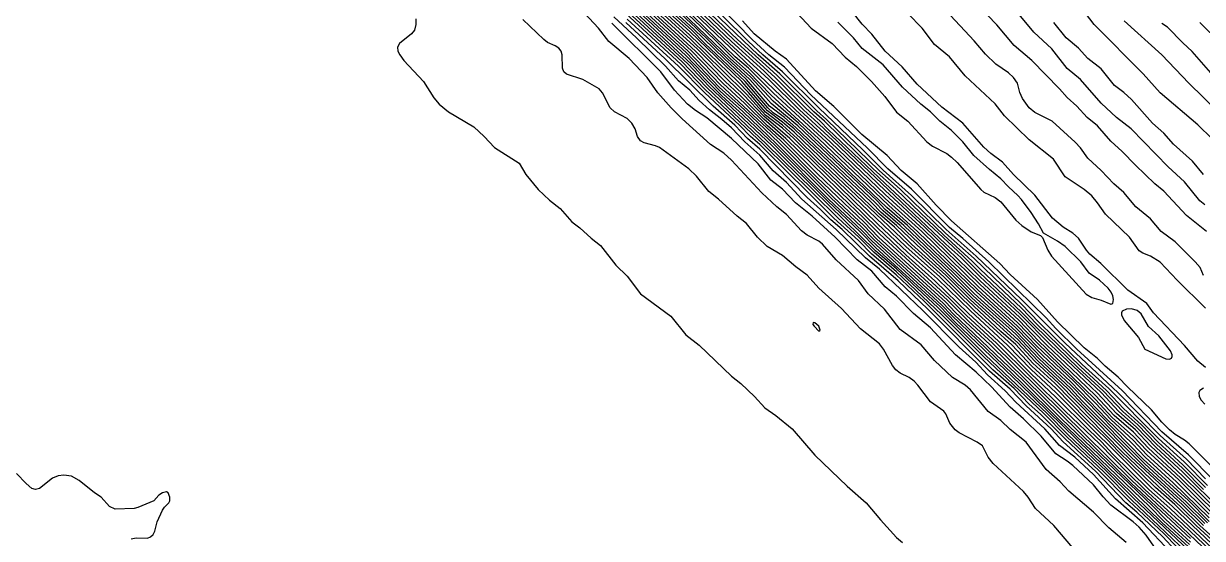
# Model space of a CAD drawing. Extents: x 474277 to 475042, y 254928 to 255625.
# Drawn here: x 474647.11 to 474694.77, y 255466.34 to 255487.14 of the extents above; entities that cross this region are included whole.
import ezdxf

# ---------------------------------------------------------------- set-up
doc = ezdxf.new("R2010")
doc.units = 0
doc.header["$MEASUREMENT"] = 0
doc.layers.add('BaseMapV2_DTM_export_MonNov09090547073261 — entities', color=1, linetype='CONTINUOUS')

msp = doc.modelspace()

# ---------------------------------------------------------------- linework, layer by layer
at = {"layer": 'BaseMapV2_DTM_export_MonNov09090547073261 — entities', "color": 15, "linetype": 'Continuous', "true_color": 0xb7484b}
for points in [[(474695.589, 255467.433, 92), (474693.979, 255469.013, 92), (474692.905, 255470.013, 92), (474692.089, 255470.85, 92), (474691.389, 255471.463, 92), (474690.674, 255472.23, 92), (474688.644, 255474.147, 92), (474687.385, 255475.414, 92), (474685.774, 255476.917, 92), (474685.008, 255477.687, 92), (474684.394, 255478.235, 92), (474679.24, 255483.118, 92), (474678.64, 255483.654, 92), (474677.033, 255485.238, 92), (474675.732, 255486.415, 92), (474672.509, 255489.492, 92), (474660.471, 255501.368, 92), (474654.681, 255506.734, 92), (474653.877, 255507.387, 92), (474652.976, 255508.421, 92), (474651.339, 255510.031, 92), (474649.794, 255511.488, 92), (474648.05, 255513.208, 92), (474646.341, 255514.785, 92)], [(474694.817, 255468.319, 92.25), (474693.979, 255469.163, 92.25), (474692.904, 255470.159, 92.25), (474692.158, 255470.926, 92.25), (474691.552, 255471.463, 92.25), (474690.758, 255472.303, 92.25), (474689.752, 255473.227, 92.25), (474688.01, 255474.913, 92.25), (474687.461, 255475.486, 92.25), (474685.774, 255477.069, 92.25), (474685.084, 255477.76, 92.25), (474681.941, 255480.685, 92.25), (474679.64, 255482.867, 92.25), (474679.334, 255483.189, 92.25), (474678.728, 255483.731, 92.25), (474677.493, 255484.963, 92.25), (474675.811, 255486.492, 92.25), (474672.049, 255490.084, 92.25)], [(474694.894, 255468.396, 92.5), (474693.979, 255469.318, 92.5), (474692.977, 255470.236, 92.5), (474692.309, 255470.926, 92.5), (474691.602, 255471.579, 92.5), (474690.912, 255472.309, 92.5), (474689.838, 255473.287, 92.5), (474688.086, 255474.99, 92.5), (474687.461, 255475.638, 92.5), (474685.787, 255477.214, 92.5), (474685.468, 255477.548, 92.5), (474684.318, 255478.592, 92.5), (474682.389, 255480.434, 92.5), (474681.464, 255481.278, 92.5), (474679.487, 255483.198, 92.5), (474679.054, 255483.578, 92.5), (474677.57, 255485.05, 92.5), (474675.98, 255486.492, 92.5), (474672.126, 255490.159, 92.5)], [(474694.976, 255466.965, 90.25), (474694.132, 255467.809, 90.25), (474692.445, 255469.348, 90.25), (474689.915, 255471.9, 90.25), (474689.455, 255472.398, 90.25), (474688.159, 255473.61, 90.25), (474687.231, 255474.589, 90.25), (474685.505, 255476.14, 90.25), (474684.548, 255477.098, 90.25), (474682.557, 255478.977, 90.25), (474681.864, 255479.57, 90.25), (474681.555, 255479.897, 90.25), (474678.337, 255482.948, 90.25), (474677.877, 255483.346, 90.25), (474677.274, 255483.808, 90.25), (474676.343, 255484.881, 90.25), (474675.428, 255485.725, 90.25), (474674.196, 255486.931, 90.25), (474671.897, 255489.022, 90.25)], [(474695.464, 255467.399, 91.75), (474693.979, 255468.862, 91.75), (474692.675, 255470.084, 91.75), (474692.062, 255470.723, 91.75), (474691.295, 255471.392, 91.75), (474690.528, 255472.212, 91.75), (474688.487, 255474.147, 91.75), (474687.385, 255475.269, 91.75), (474685.774, 255476.766, 91.75), (474683.551, 255478.917, 91.75), (474681.941, 255480.391, 91.75), (474679.817, 255482.428, 91.75), (474678.481, 255483.654, 91.75), (474677.235, 255484.881, 91.75), (474675.655, 255486.338, 91.75), (474672.509, 255489.335, 91.75)], [(474696.126, 255465.397, 89.25), (474694.521, 255466.862, 89.25), (474693.654, 255467.706, 89.25), (474692.875, 255468.396, 89.25), (474691.374, 255469.853, 89.25), (474690.912, 255470.351, 89.25), (474690.074, 255471.156, 89.25), (474688.842, 255472.41, 89.25), (474687.874, 255473.303, 89.25), (474687.083, 255474.147, 89.25), (474685.544, 255475.547, 89.25), (474684.154, 255476.907, 89.25), (474682.783, 255478.134, 89.25), (474679.169, 255481.584, 89.25), (474678.245, 255482.504, 89.25), (474677.8, 255482.91, 89.25), (474677.11, 255483.445, 89.25), (474676.343, 255484.289, 89.25), (474675.357, 255485.265, 89.25), (474674.089, 255486.492, 89.25), (474671.589, 255488.788, 89.25)], [(474696.281, 255465.406, 89.5), (474694.672, 255466.862, 89.5), (474693.902, 255467.618, 89.5), (474692.982, 255468.447, 89.5), (474691.518, 255469.853, 89.5), (474688.803, 255472.613, 89.5), (474687.921, 255473.422, 89.5), (474687.231, 255474.173, 89.5), (474686.618, 255474.703, 89.5), (474685.083, 255476.14, 89.5), (474684.312, 255476.907, 89.5), (474682.873, 255478.21, 89.5), (474679.241, 255481.661, 89.5), (474678.391, 255482.504, 89.5), (474677.8, 255483.039, 89.5), (474677.11, 255483.561, 89.5), (474676.42, 255484.36, 89.5), (474675.986, 255484.805, 89.5), (474674.043, 255486.679, 89.5), (474671.642, 255488.868, 89.5)], [(474694.813, 255466.862, 89.75), (474693.979, 255467.684, 89.75), (474691.889, 255469.623, 89.75), (474688.954, 255472.613, 89.75), (474687.998, 255473.498, 89.75), (474687.308, 255474.248, 89.75), (474685.391, 255475.982, 89.75), (474684.394, 255476.972, 89.75), (474683.014, 255478.232, 89.75), (474682.324, 255478.91, 89.75), (474681.711, 255479.445, 89.75), (474678.26, 255482.757, 89.75), (474677.8, 255483.163, 89.75), (474677.187, 255483.609, 89.75), (474676.145, 255484.805, 89.75), (474674.043, 255486.818, 89.75), (474671.743, 255488.902, 89.75)], [(474694.865, 255466.939, 90), (474694.055, 255467.747, 90), (474692.445, 255469.219, 90), (474689.992, 255471.682, 90), (474689.331, 255472.383, 90), (474688.101, 255473.533, 90), (474687.308, 255474.384, 90), (474685.444, 255476.064, 90), (474684.471, 255477.037, 90), (474682.406, 255478.977, 90), (474681.78, 255479.514, 90), (474681.41, 255479.897, 90), (474678.26, 255482.888, 90), (474677.8, 255483.284, 90), (474677.417, 255483.54, 90), (474677.197, 255483.731, 90), (474676.29, 255484.805, 90), (474674.656, 255486.335, 90), (474674.123, 255486.875, 90), (474671.834, 255488.945, 90)], [(474695.052, 255467.315, 91), (474693.725, 255468.626, 91), (474692.522, 255469.72, 91), (474691.985, 255470.294, 91), (474691.065, 255471.14, 91), (474690.452, 255471.804, 91), (474689.571, 255472.69, 91), (474688.075, 255474.111, 91), (474687.302, 255474.913, 91), (474685.698, 255476.382, 91), (474683.253, 255478.747, 91), (474682.094, 255479.787, 91), (474679.247, 255482.504, 91), (474677.34, 255484.251, 91), (474676.42, 255485.191, 91), (474675.811, 255485.725, 91), (474675.04, 255486.5, 91), (474672.893, 255488.553, 91)], [(474695.129, 255467.399, 91.25), (474693.817, 255468.703, 91.25), (474692.522, 255469.894, 91.25), (474691.985, 255470.462, 91.25), (474691.123, 255471.233, 91.25), (474690.452, 255471.958, 91.25), (474688.075, 255474.252, 91.25), (474687.308, 255475.048, 91.25), (474685.705, 255476.524, 91.25), (474683.421, 255478.747, 91.25), (474681.941, 255480.08, 91.25), (474679.573, 255482.351, 91.25), (474677.417, 255484.346, 91.25), (474676.42, 255485.336, 91.25), (474675.879, 255485.801, 91.25), (474672.97, 255488.623, 91.25)], [(474695.299, 255467.399, 91.5), (474693.904, 255468.779, 91.5), (474692.585, 255470.006, 91.5), (474691.985, 255470.631, 91.5), (474691.21, 255471.31, 91.5), (474690.452, 255472.121, 91.5), (474688.151, 255474.323, 91.5), (474687.362, 255475.143, 91.5), (474685.774, 255476.612, 91.5), (474683.5, 255478.824, 91.5), (474681.941, 255480.234, 91.5), (474679.738, 255482.351, 91.5), (474678.322, 255483.654, 91.5), (474673.046, 255488.697, 91.5)], [(474694.976, 255468.48, 92.75), (474694.055, 255469.416, 92.75), (474692.984, 255470.39, 92.75), (474690.988, 255472.401, 92.75), (474689.915, 255473.372, 92.75), (474688.175, 255475.067, 92.75), (474687.461, 255475.802, 92.75), (474685.544, 255477.645, 92.75), (474684.391, 255478.671, 92.75), (474682.56, 255480.434, 92.75), (474681.705, 255481.201, 92.75), (474679.575, 255483.271, 92.75), (474679.18, 255483.619, 92.75), (474677.68, 255485.111, 92.75), (474676.803, 255485.879, 92.75), (474673.736, 255488.824, 92.75)], [(474695.503, 255464.485, 86.75), (474691.909, 255467.904, 86.75), (474690.808, 255469.009, 86.75), (474689.267, 255470.466, 86.75), (474688.355, 255471.386, 86.75), (474685.919, 255473.687, 86.75), (474684.241, 255475.371, 86.75), (474682.401, 255477.106, 86.75), (474681.485, 255477.904, 86.75), (474680.879, 255478.517, 86.75), (474680.038, 255479.284, 86.75), (474677.014, 255482.274, 86.75), (474674.656, 255484.496, 86.75), (474673.685, 255485.495, 86.75), (474670.945, 255488.025, 86.75)], [(474694.976, 255465.142, 87), (474691.985, 255467.97, 87), (474690.912, 255469.038, 87), (474689.326, 255470.543, 87), (474688.493, 255471.386, 87), (474686.004, 255473.75, 87), (474684.088, 255475.651, 87), (474682.401, 255477.226, 87), (474681.557, 255477.966, 87), (474677.152, 255482.274, 87), (474674.733, 255484.56, 87), (474673.736, 255485.596, 87), (474671.023, 255488.102, 87)], [(474694.209, 255466.005, 87.25), (474693.135, 255466.991, 87.25), (474687.385, 255472.586, 87.25), (474684.778, 255475.082, 87.25), (474684.164, 255475.705, 87.25), (474681.557, 255478.09, 87.25), (474680.944, 255478.712, 87.25), (474679.609, 255479.974, 87.25), (474677.37, 255482.198, 87.25), (474674.81, 255484.616, 87.25), (474673.982, 255485.495, 87.25), (474671.097, 255488.178, 87.25)], [(474694.286, 255466.332, 88), (474691.909, 255468.559, 88), (474686.2, 255474.147, 88), (474684.778, 255475.487, 88), (474684.394, 255475.888, 88), (474681.595, 255478.441, 88), (474681.097, 255478.965, 88), (474679.858, 255480.127, 88), (474677.647, 255482.33, 88), (474676.259, 255483.654, 88), (474675.237, 255484.575, 88), (474673.918, 255485.955, 88), (474671.597, 255488.102, 88)], [(474696.441, 255464.409, 88.25), (474693.958, 255466.786, 88.25), (474691.909, 255468.694, 88.25), (474686.281, 255474.223, 88.25), (474685.314, 255475.112, 88.25), (474684.471, 255475.96, 88.25), (474681.672, 255478.517, 88.25), (474681.097, 255479.114, 88.25), (474679.18, 255480.937, 88.25), (474677.723, 255482.399, 88.25), (474675.27, 255484.683, 88.25), (474673.979, 255486.031, 88.25), (474671.666, 255488.172, 88.25)], [(474696.537, 255464.485, 88.5), (474693.979, 255466.916, 88.5), (474692.45, 255468.319, 88.5), (474691.755, 255468.986, 88.5), (474690.605, 255470.168, 88.5), (474689.225, 255471.477, 88.5), (474686.445, 255474.223, 88.5), (474685.238, 255475.343, 88.5), (474684.548, 255476.036, 88.5), (474681.711, 255478.641, 88.5), (474681.097, 255479.265, 88.5), (474679.18, 255481.092, 88.5), (474677.853, 255482.428, 88.5), (474677.187, 255483.013, 88.5), (474676.267, 255483.915, 88.5), (474675.382, 255484.728, 88.5), (474674.122, 255486.031, 88.5), (474671.722, 255488.255, 88.5)], [(474696.958, 255464.255, 88.75), (474693.469, 255467.552, 88.75), (474692.599, 255468.331, 88.75), (474691.142, 255469.761, 88.75), (474690.712, 255470.236, 88.75), (474690.202, 255470.696, 88.75), (474688.842, 255472.05, 88.75), (474687.845, 255472.995, 88.75), (474686.702, 255474.147, 88.75), (474685.314, 255475.434, 88.75), (474683.957, 255476.754, 88.75), (474682.784, 255477.801, 88.75), (474681.634, 255478.884, 88.75), (474677.934, 255482.504, 88.75), (474677.033, 255483.283, 88.75), (474676.059, 255484.268, 88.75), (474675.469, 255484.805, 88.75), (474674.272, 255486.031, 88.75), (474671.946, 255488.178, 88.75)], [(474697.046, 255464.337, 89), (474693.569, 255467.629, 89), (474692.704, 255468.396, 89), (474688.842, 255472.234, 89), (474687.845, 255473.163, 89), (474686.894, 255474.147, 89), (474685.391, 255475.529, 89), (474684.064, 255476.83, 89), (474682.853, 255477.904, 89), (474681.634, 255479.055, 89), (474678.092, 255482.504, 89), (474677.033, 255483.402, 89), (474676.214, 255484.268, 89), (474675.577, 255484.866, 89), (474674.35, 255486.101, 89), (474671.973, 255488.289, 89)], [(474695.052, 255467.169, 90.75), (474693.595, 255468.591, 90.75), (474692.452, 255469.623, 90.75), (474691.951, 255470.159, 90.75), (474690.912, 255471.155, 90.75), (474689.455, 255472.667, 90.75), (474688.305, 255473.745, 90.75), (474687.231, 255474.848, 90.75), (474685.621, 255476.311, 90.75), (474682.854, 255478.977, 90.75), (474682.017, 255479.707, 90.75), (474678.442, 255483.118, 90.75), (474677.417, 255484.012, 90.75), (474676.497, 255484.983, 90.75), (474675.679, 255485.725, 90.75), (474673.046, 255488.267, 90.75)], [(474695.052, 255467.027, 90.5), (474694.209, 255467.871, 90.5), (474692.379, 255469.546, 90.5), (474689.455, 255472.532, 90.5), (474688.297, 255473.61, 90.5), (474687.231, 255474.719, 90.5), (474685.544, 255476.241, 90.5), (474684.725, 255477.06, 90.5), (474682.705, 255478.977, 90.5), (474681.941, 255479.635, 90.5), (474681.618, 255479.974, 90.5), (474678.414, 255483.009, 90.5), (474677.34, 255483.913, 90.5), (474676.472, 255484.881, 90.5), (474675.554, 255485.725, 90.5), (474674.304, 255486.952, 90.5), (474673.046, 255488.134, 90.5)], [(474691.69, 255466.172, 85.5), (474690.988, 255466.772, 85.5), (474690.367, 255467.399, 85.5), (474689.378, 255468.253, 85.5), (474689.026, 255468.626, 85.5), (474688.458, 255469.13, 85.5), (474687.642, 255470.236, 85.5), (474687.001, 255470.742, 85.5), (474686.618, 255471.105, 85.5), (474686.116, 255471.463, 85.5), (474685.391, 255472.344, 85.5), (474685.174, 255472.536, 85.5), (474684.664, 255472.843, 85.5), (474683.934, 255473.529, 85.5), (474683.397, 255474.164, 85.5), (474682.554, 255474.779, 85.5), (474681.911, 255475.603, 85.5), (474681.251, 255476.222, 85.5), (474680.867, 255476.766, 85.5), (474679.958, 255477.597, 85.5), (474679.41, 255478.223, 85.5), (474679.257, 255478.353, 85.5), (474678.797, 255478.596, 85.5), (474678.567, 255478.771, 85.5), (474677.953, 255479.426, 85.5), (474677.558, 255479.744, 85.5), (474676.957, 255480.305, 85.5), (474675.73, 255481.627, 85.5), (474675.423, 255481.901, 85.5), (474674.886, 255482.259, 85.5), (474673.736, 255483.29, 85.5), (474673.295, 255483.731, 85.5), (474672.756, 255484.345, 85.5), (474672.317, 255484.958, 85.5), (474671.587, 255485.725, 85.5), (474670.773, 255486.415, 85.5), (474670.351, 255486.952, 85.5), (474669.596, 255487.764, 85.5)], [(474694.252, 255466.096, 87.5), (474693.212, 255467.043, 87.5), (474692.636, 255467.629, 87.5), (474688.995, 255471.117, 87.5), (474687.461, 255472.646, 87.5), (474684.624, 255475.358, 87.5), (474684.241, 255475.761, 87.5), (474681.404, 255478.357, 87.5), (474681.021, 255478.764, 87.5), (474679.659, 255480.051, 87.5), (474677.507, 255482.198, 87.5), (474676.19, 255483.455, 87.5), (474675.346, 255484.215, 87.5), (474674.656, 255484.902, 87.5), (474674.12, 255485.495, 87.5), (474671.513, 255487.913, 87.5)], [(474694.286, 255466.196, 87.75), (474693.289, 255467.105, 87.75), (474692.752, 255467.651, 87.75), (474689.072, 255471.171, 87.75), (474687.538, 255472.703, 87.75), (474684.701, 255475.416, 87.75), (474684.305, 255475.834, 87.75), (474681.481, 255478.411, 87.75), (474681.021, 255478.898, 87.75), (474679.717, 255480.125, 87.75), (474677.57, 255482.268, 87.75), (474676.19, 255483.586, 87.75), (474675.27, 255484.415, 87.75), (474673.89, 255485.846, 87.75), (474671.589, 255487.974, 87.75)], [(474695.211, 255468.703, 93.25), (474694.209, 255469.724, 93.25), (474693.135, 255470.649, 93.25), (474691.525, 255472.319, 93.25), (474689.691, 255473.993, 93.25), (474688.842, 255474.822, 93.25), (474688.458, 255475.25, 93.25), (474686.132, 255477.52, 93.25), (474685.084, 255478.461, 93.25), (474684.547, 255478.901, 93.25), (474683.014, 255480.452, 93.25), (474682.058, 255481.278, 93.25), (474681.218, 255482.121, 93.25), (474678.943, 255484.268, 93.25), (474677.877, 255485.378, 93.25), (474677.234, 255485.878, 93.25), (474676.565, 255486.492, 93.25), (474675.27, 255487.818, 93.25)], [(474678.184, 255487.78, 93.5), (474678.95, 255486.96, 93.5), (474679.795, 255486.338, 93.5), (474680.33, 255485.788, 93.5), (474680.791, 255485.411, 93.5), (474681.387, 255484.805, 93.5), (474681.936, 255484.191, 93.5), (474682.401, 255483.558, 93.5), (474682.861, 255483.195, 93.5), (474683.628, 255482.36, 93.5), (474683.858, 255482.189, 93.5), (474684.437, 255481.891, 93.5), (474684.624, 255481.75, 93.5), (474684.854, 255481.524, 93.5), (474685.81, 255480.434, 93.5), (474685.928, 255480.336, 93.5), (474686.388, 255480.111, 93.5), (474686.618, 255479.946, 93.5), (474687.231, 255479.2, 93.5), (474687.477, 255478.977, 93.5), (474687.845, 255478.725, 93.5), (474688.228, 255478.58, 93.5), (474688.305, 255478.497, 93.5), (474688.522, 255477.98, 93.5), (474688.676, 255477.75, 93.5), (474690.068, 255476.215, 93.5), (474690.298, 255476.076, 93.5), (474690.682, 255475.967, 93.5), (474691.065, 255475.811, 93.5), (474691.151, 255475.834, 93.5), (474691.179, 255475.987, 93.5), (474691.152, 255476.14, 93.5), (474691.082, 255476.294, 93.5), (474690.963, 255476.447, 93.5), (474690.605, 255476.78, 93.5), (474690.196, 255477.06, 93.5), (474689.853, 255477.52, 93.5), (474689.224, 255478.134, 93.5), (474688.918, 255478.347, 93.5), (474688.346, 255478.671, 93.5), (474688.151, 255479.054, 93.5), (474687.845, 255479.512, 93.5), (474687.461, 255480.038, 93.5), (474687.308, 255480.201, 93.5), (474686.925, 255480.545, 93.5), (474686.618, 255480.871, 93.5), (474686.158, 255481.246, 93.5), (474685.535, 255481.814, 93.5), (474685.084, 255482.365, 93.5), (474684.624, 255482.824, 93.5), (474684.151, 255483.194, 93.5), (474683.773, 255483.578, 93.5), (474683.389, 255483.885, 93.5), (474682.644, 255484.575, 93.5), (474681.864, 255485.478, 93.5), (474681.021, 255486.134, 93.5), (474680.659, 255486.568, 93.5), (474680.024, 255487.2, 93.5)], [(474694.899, 255473.243, 93.75), (474694.592, 255473.508, 93.75), (474694.055, 255474.136, 93.75), (474692.799, 255475.45, 93.75), (474692.522, 255475.827, 93.75), (474691.755, 255476.376, 93.75), (474690.67, 255477.444, 93.75), (474690.224, 255477.827, 93.75), (474690.091, 255477.98, 93.75), (474689.762, 255478.478, 93.75), (474689.538, 255478.671, 93.75), (474689.148, 255478.921, 93.75), (474688.709, 255479.284, 93.75), (474687.991, 255480.204, 93.75), (474687.129, 255481.048, 93.75), (474686.695, 255481.543, 93.75), (474686.22, 255481.891, 93.75), (474685.928, 255482.149, 93.75), (474685.082, 255483.118, 93.75), (474684.241, 255483.77, 93.75), (474683.244, 255484.687, 93.75), (474682.631, 255485.388, 93.75), (474681.943, 255486.031, 93.75), (474681.404, 255486.719, 93.75), (474681.021, 255487.121, 93.75), (474680.594, 255487.642, 93.75)], [(474694.899, 255475.648, 94), (474693.749, 255476.775, 94), (474693.059, 255477.507, 94), (474692.675, 255477.747, 94), (474692.369, 255477.864, 94), (474692.215, 255477.958, 94), (474691.827, 255478.517, 94), (474690.858, 255479.437, 94), (474690.535, 255479.897, 94), (474690.298, 255480.177, 94), (474689.992, 255480.443, 94), (474689.225, 255480.95, 94), (474688.752, 255481.661, 94), (474687.768, 255482.443, 94), (474686.771, 255483.42, 94), (474686.388, 255483.904, 94), (474685.184, 255485.035, 94), (474684.548, 255485.796, 94), (474683.934, 255486.302, 94), (474683.436, 255486.952, 94), (474682.861, 255487.544, 94)], [(474694.822, 255476.959, 94.25), (474694.678, 255477.29, 94.25), (474694.486, 255477.52, 94.25), (474693.672, 255478.329, 94.25), (474693.11, 255478.747, 94.25), (474692.675, 255479.254, 94.25), (474692.079, 255479.744, 94.25), (474691.602, 255480.319, 94.25), (474691.191, 255480.664, 94.25), (474690.682, 255481.203, 94.25), (474690.145, 255481.701, 94.25), (474689.838, 255482.116, 94.25), (474689.622, 255482.351, 94.25), (474688.699, 255483.194, 94.25), (474687.998, 255483.549, 94.25), (474687.769, 255483.731, 94.25), (474687.492, 255484.115, 94.25), (474687.385, 255484.352, 94.25), (474687.29, 255484.728, 94.25), (474687.14, 255484.958, 94.25), (474686.925, 255485.157, 94.25), (474686.422, 255485.495, 94.25), (474686.004, 255485.909, 94.25), (474685.544, 255486.444, 94.25), (474684.394, 255487.671, 94.25)], [(474694.864, 255479.821, 94.75), (474694.669, 255479.981, 94.75), (474694.055, 255480.751, 94.75), (474693.388, 255481.354, 94.75), (474691.891, 255482.888, 94.75), (474691.3, 255483.348, 94.75), (474690.682, 255483.931, 94.75), (474689.838, 255484.883, 94.75), (474689.302, 255485.322, 94.75), (474688.688, 255486.12, 94.75), (474687.962, 255486.798, 94.75), (474687.231, 255487.665, 94.75)], [(474695.742, 255481.914, 95.25), (474694.592, 255483.045, 95.25), (474693.065, 255484.345, 95.25), (474692.376, 255485.111, 95.25), (474690.398, 255487.105, 95.25), (474690.043, 255487.565, 95.25)], [(474662.973, 255487.335, 85.25), (474662.972, 255487.105, 85.25), (474662.911, 255486.875, 85.25), (474662.794, 255486.722, 85.25), (474662.302, 255486.338, 85.25), (474662.222, 255486.185, 85.25), (474662.243, 255486.031, 85.25), (474662.316, 255485.878, 85.25), (474662.487, 255485.648, 85.25), (474663.277, 255484.805, 85.25), (474663.692, 255484.142, 85.25), (474663.907, 255483.885, 85.25), (474664.293, 255483.578, 85.25), (474665.306, 255482.964, 85.25), (474665.733, 255482.581, 85.25), (474666.145, 255482.128, 85.25), (474667.142, 255481.495, 85.25), (474667.409, 255481.048, 85.25), (474667.919, 255480.434, 85.25), (474668.369, 255480.005, 85.25), (474668.807, 255479.667, 85.25), (474669.27, 255479.131, 85.25), (474669.596, 255478.892, 85.25), (474670.056, 255478.473, 85.25), (474670.439, 255478.172, 85.25), (474671.053, 255477.374, 85.25), (474671.513, 255476.941, 85.25), (474672.058, 255476.217, 85.25), (474673.276, 255475.317, 85.25), (474673.89, 255474.565, 85.25), (474674.426, 255474.145, 85.25), (474675.73, 255472.893, 85.25), (474676.113, 255472.602, 85.25), (474676.662, 255472.076, 85.25), (474677.085, 255471.616, 85.25), (474677.519, 255471.31, 85.25), (474678.181, 255470.773, 85.25), (474679.104, 255469.699, 85.25), (474680.407, 255468.455, 85.25), (474681.176, 255467.783, 85.25), (474681.751, 255467.092, 85.25), (474682.401, 255466.383, 85.25), (474682.648, 255466.172, 85.25)], [(474689.532, 255465.962, 85.25), (474688.765, 255466.862, 85.25), (474688.021, 255467.552, 85.25), (474687.722, 255468.013, 85.25), (474687.536, 255468.243, 85.25), (474686.311, 255469.373, 85.25), (474686.115, 255469.623, 85.25), (474685.874, 255470.083, 85.25), (474685.671, 255470.236, 85.25), (474684.931, 255470.613, 85.25), (474684.778, 255470.727, 85.25), (474684.562, 255471.003, 85.25), (474684.394, 255471.374, 85.25), (474684.318, 255471.481, 85.25), (474683.781, 255471.859, 85.25), (474683.265, 255472.536, 85.25), (474683.116, 255472.69, 85.25), (474682.913, 255472.843, 85.25), (474682.554, 255473.019, 85.25), (474682.379, 255473.15, 85.25), (474682.247, 255473.324, 85.25), (474681.876, 255473.993, 85.25), (474681.711, 255474.198, 85.25), (474680.944, 255474.805, 85.25), (474680.177, 255475.636, 85.25), (474679.264, 255476.447, 85.25), (474678.797, 255476.973, 85.25), (474678.337, 255477.313, 85.25), (474677.8, 255477.775, 85.25), (474677.178, 255478.134, 85.25), (474676.783, 255478.517, 85.25), (474676.343, 255479.061, 85.25), (474675.958, 255479.361, 85.25), (474675.202, 255480.051, 85.25), (474674.81, 255480.356, 85.25), (474674.318, 255480.971, 85.25), (474674.01, 255481.278, 85.25), (474672.816, 255482.14, 85.25), (474672.663, 255482.207, 85.25), (474672.203, 255482.318, 85.25), (474672.049, 255482.408, 85.25), (474671.935, 255482.581, 85.25), (474671.833, 255482.888, 85.25), (474671.707, 255483.118, 85.25), (474671.513, 255483.303, 85.25), (474671.004, 255483.578, 85.25), (474670.819, 255483.731, 85.25), (474670.516, 255484.345, 85.25), (474670.381, 255484.498, 85.25), (474669.718, 255484.881, 85.25), (474669.059, 255485.103, 85.25), (474668.955, 255485.188, 85.25), (474668.901, 255485.341, 85.25), (474668.89, 255485.878, 85.25), (474668.838, 255486.031, 85.25), (474668.752, 255486.144, 85.25), (474668.599, 255486.247, 85.25), (474668.292, 255486.382, 85.25), (474668.139, 255486.491, 85.25), (474667.295, 255487.308, 85.25)], [(474692.905, 255465.899, 85.75), (474692.497, 255466.479, 85.75), (474692.215, 255466.802, 85.75), (474691.979, 255467.016, 85.75), (474691.065, 255467.689, 85.75), (474690.758, 255468.017, 85.75), (474690.375, 255468.503, 85.75), (474689.532, 255469.288, 85.75), (474689.302, 255469.466, 85.75), (474688.842, 255469.752, 85.75), (474688.256, 255470.466, 85.75), (474687.538, 255471.177, 85.75), (474687.001, 255471.648, 85.75), (474686.249, 255472.46, 85.75), (474685.621, 255473.06, 85.75), (474684.793, 255473.763, 85.75), (474683.781, 255474.85, 85.75), (474683.091, 255475.426, 85.75), (474682.401, 255476.132, 85.75), (474681.941, 255476.512, 85.75), (474681.401, 255477.137, 85.75), (474680.818, 255477.597, 85.75), (474679.921, 255478.517, 85.75), (474678.988, 255479.361, 85.75), (474678.319, 255479.897, 85.75), (474677.8, 255480.449, 85.75), (474677.316, 255480.817, 85.75), (474676.803, 255481.475, 85.75), (474675.73, 255482.499, 85.75), (474674.733, 255483.335, 85.75), (474674.273, 255483.624, 85.75), (474673.958, 255483.885, 85.75), (474673.43, 255484.449, 85.75), (474672.878, 255485.188, 85.75), (474670.899, 255487.159, 85.75)], [(474693.489, 255465.789, 86), (474692.369, 255466.965, 86), (474691.258, 255467.936, 86), (474690.375, 255468.928, 86), (474689.608, 255469.624, 86), (474688.995, 255470.096, 86), (474688.404, 255470.773, 86), (474687.228, 255471.846, 86), (474686.802, 255472.306, 86), (474686.081, 255472.956, 86), (474685.61, 255473.457, 86), (474684.931, 255474.064, 86), (474683.474, 255475.553, 86), (474681.714, 255477.214, 86), (474681.154, 255477.674, 86), (474679.966, 255478.824, 86), (474678.581, 255480.051, 86), (474677.953, 255480.716, 86), (474677.417, 255481.197, 86), (474676.88, 255481.818, 86), (474676.267, 255482.368, 86), (474675.73, 255482.93, 86), (474675.345, 255483.271, 86), (474674.847, 255483.654, 86), (474674.43, 255484.038, 86), (474674.043, 255484.449, 86), (474673.583, 255484.832, 86), (474673.058, 255485.418, 86), (474671.896, 255486.568, 86), (474670.976, 255487.413, 86)], [(474693.672, 255465.869, 86.25), (474693.173, 255466.402, 86.25), (474692.127, 255467.399, 86.25), (474691.679, 255467.784, 86.25), (474690.452, 255469.064, 86.25), (474689.148, 255470.244, 86.25), (474688.656, 255470.773, 86.25), (474687.647, 255471.693, 86.25), (474687.001, 255472.369, 86.25), (474686.158, 255473.101, 86.25), (474683.668, 255475.603, 86.25), (474682.467, 255476.754, 86.25), (474681.306, 255477.75, 86.25), (474680.206, 255478.824, 86.25), (474679.749, 255479.207, 86.25), (474679.334, 255479.633, 86.25), (474678.797, 255480.108, 86.25), (474676.88, 255482.071, 86.25), (474676.383, 255482.504, 86.25), (474675.87, 255483.041, 86.25), (474674.993, 255483.808, 86.25), (474673.046, 255485.714, 86.25), (474671.457, 255487.182, 86.25)], [(474693.749, 255465.993, 86.5), (474693.212, 255466.541, 86.5), (474691.794, 255467.859, 86.5), (474690.588, 255469.086, 86.5), (474689.225, 255470.358, 86.5), (474688.228, 255471.359, 86.5), (474687.764, 255471.77, 86.5), (474687.155, 255472.399, 86.5), (474686.302, 255473.15, 86.5), (474683.531, 255475.91, 86.5), (474682.394, 255476.984, 86.5), (474681.41, 255477.827, 86.5), (474680.867, 255478.376, 86.5), (474679.868, 255479.284, 86.5), (474676.88, 255482.255, 86.5), (474676.498, 255482.581, 86.5), (474676.06, 255483.041, 86.5), (474674.656, 255484.34, 86.5), (474673.583, 255485.416, 86.5), (474671.513, 255487.321, 86.5)], [(474694.899, 255468.747, 93), (474694.132, 255469.541, 93), (474693.059, 255470.498, 93), (474691.372, 255472.227, 93), (474689.22, 255474.223, 93), (474687.461, 255475.995, 93), (474685.631, 255477.75, 93), (474684.405, 255478.824, 93), (474683.014, 255480.196, 93), (474681.864, 255481.225, 93), (474681.044, 255482.044, 93), (474679.257, 255483.733, 93), (474677.8, 255485.188, 93), (474676.995, 255485.878, 93), (474676.419, 255486.415, 93), (474675.346, 255487.482, 93)], [(474695.972, 255468.428, 93.5), (474694.242, 255470.159, 93.5), (474694.055, 255470.316, 93.5), (474693.672, 255470.546, 93.5), (474693.442, 255470.727, 93.5), (474693.135, 255471.034, 93.5), (474692.708, 255471.54, 93.5), (474691.743, 255472.46, 93.5), (474691.372, 255472.857, 93.5), (474690.839, 255473.303, 93.5), (474690.528, 255473.613, 93.5), (474689.992, 255474.039, 93.5), (474688.918, 255475.09, 93.5), (474688.111, 255475.987, 93.5), (474687.001, 255477.008, 93.5), (474686.578, 255477.444, 93.5), (474684.624, 255479.177, 93.5), (474684.011, 255479.802, 93.5), (474683.244, 255480.671, 93.5), (474682.586, 255481.201, 93.5), (474682.02, 255481.814, 93.5), (474681, 255482.658, 93.5), (474679.87, 255483.797, 93.5), (474679.128, 255484.421, 93.5), (474677.953, 255485.698, 93.5), (474677.493, 255486.031, 93.5), (474676.65, 255486.72, 93.5), (474676.175, 255487.258, 93.5)], [(474694.938, 255478.747, 94.5), (474694.132, 255479.384, 94.5), (474693.212, 255480.368, 94.5), (474692.855, 255480.664, 94.5), (474692.062, 255481.414, 94.5), (474691.525, 255481.969, 94.5), (474691.065, 255482.39, 94.5), (474690.528, 255483.005, 94.5), (474690.109, 255483.348, 94.5), (474689.694, 255483.808, 94.5), (474689.302, 255484.149, 94.5), (474688.995, 255484.505, 94.5), (474687.872, 255485.648, 94.5), (474687.155, 255486.256, 94.5), (474686.465, 255487.09, 94.5), (474686.081, 255487.48, 94.5)], [(474694.81, 255481.048, 95), (474694.375, 255481.584, 95), (474693.598, 255482.274, 95), (474693.212, 255482.71, 95), (474692.752, 255483.116, 95), (474691.909, 255484.067, 95), (474691.602, 255484.351, 95), (474691.218, 255484.64, 95), (474690.682, 255485.317, 95), (474690.145, 255485.727, 95), (474689.762, 255486.15, 95), (474689.262, 255486.568, 95), (474688.765, 255487.191, 95)], [(474695.404, 255483.578, 95.5), (474694.217, 255484.728, 95.5), (474693.138, 255485.878, 95.5), (474691.611, 255487.258, 95.5)], [(474695.206, 255485.044, 95.75), (474694.362, 255486.019, 95.75), (474693.979, 255486.358, 95.75), (474693.365, 255486.993, 95.75), (474693.135, 255487.145, 95.75)], [(474695.512, 255486.346, 96), (474694.669, 255487.182, 96)], [(474693.442, 255473.58, 93.5), (474693.519, 255473.629, 93.5), (474693.549, 255473.687, 93.5), (474693.553, 255473.763, 93.5), (474693.484, 255473.917, 93.5), (474693.007, 255474.53, 93.5), (474692.599, 255474.899, 93.5), (474692.292, 255475.418, 93.5), (474692.139, 255475.545, 93.5), (474691.909, 255475.621, 93.5), (474691.698, 255475.603, 93.5), (474691.528, 255475.527, 93.5), (474691.497, 255475.45, 93.5), (474691.506, 255475.373, 93.5), (474691.61, 255475.143, 93.5), (474692.195, 255474.453, 93.5), (474692.443, 255473.993, 93.5), (474693.289, 255473.595, 93.5), (474693.442, 255473.58, 93.5)], [(474679.257, 255474.717, 85), (474679.321, 255474.76, 85), (474679.257, 255474.91, 85), (474679.104, 255475.055, 85), (474679.027, 255475.068, 85), (474679.022, 255474.99, 85), (474679.069, 255474.913, 85), (474679.257, 255474.717, 85)], [(474694.822, 255472.408, 93.5), (474694.669, 255472.316, 93.5), (474694.632, 255472.23, 93.5), (474694.647, 255472.076, 93.5), (474694.729, 255471.923, 93.5), (474694.867, 255471.77, 93.5)], [(474651.458, 255466.326, 85.25), (474651.654, 255466.364, 85.25), (474652.114, 255466.346, 85.25), (474652.233, 255466.402, 85.25), (474652.344, 255466.506, 85.25), (474652.416, 255466.632, 85.25), (474652.514, 255467.016, 85.25), (474652.727, 255467.479, 85.25), (474652.804, 255467.602, 85.25), (474652.984, 255467.783, 85.25), (474653.017, 255467.859, 85.25), (474653.017, 255468.013, 85.25), (474652.957, 255468.185, 85.25), (474652.88, 255468.219, 85.25), (474652.727, 255468.189, 85.25), (474652.574, 255468.091, 85.25), (474652.372, 255467.859, 85.25), (474651.73, 255467.587, 85.25), (474651.577, 255467.555, 85.25), (474650.81, 255467.525, 85.25), (474650.58, 255467.628, 85.25), (474650.248, 255468.013, 85.25), (474649.967, 255468.184, 85.25), (474649.353, 255468.683, 85.25), (474649.047, 255468.85, 85.25), (474648.74, 255468.894, 85.25), (474648.51, 255468.875, 85.25), (474648.28, 255468.772, 85.25), (474647.743, 255468.357, 85.25), (474647.59, 255468.319, 85.25), (474647.436, 255468.363, 85.25), (474647.206, 255468.56, 85.25), (474646.823, 255468.967, 85.25)]]:
    msp.add_polyline3d(points, dxfattribs=at)

doc.saveas('drawing.dxf')
